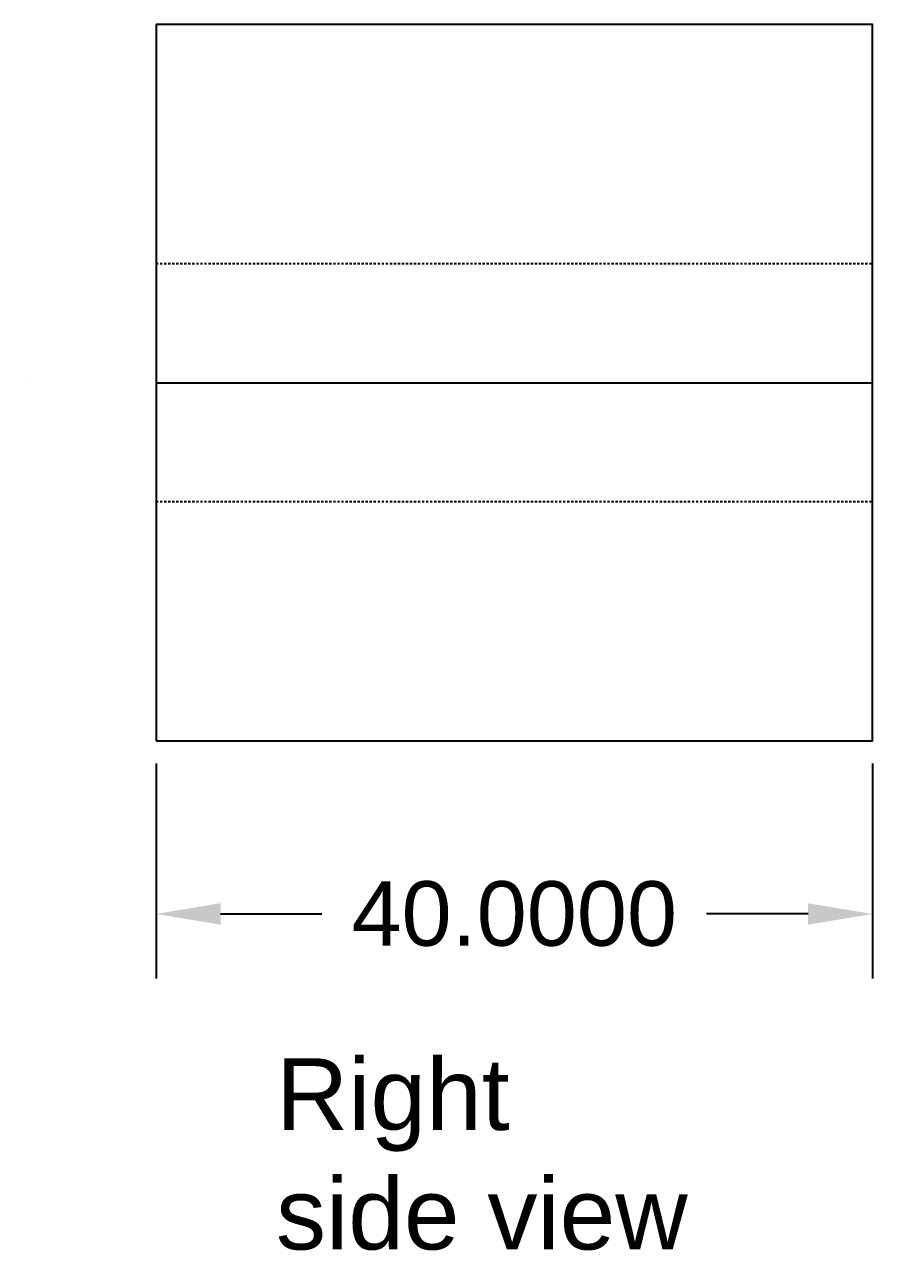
# Model space of a CAD drawing. Header units: millimetres. Extents: x -69 to 98, y 14 to 181.
# Drawn here: x 50.9 to 98.2, y 14.2 to 82.7 of the extents above; entities that cross this region are included whole.
import ezdxf

# ---------------------------------------------------------------- set-up
doc = ezdxf.new("R2010")
doc.units = ezdxf.units.MM
doc.header["$MEASUREMENT"] = 0
doc.linetypes.add('HIDDEN2', pattern=[0.1875, 0.125, -0.0625])
doc.styles.add('Annotative', font='arial.ttf')
doc.styles.get("Standard").update_dxf_attribs({"font": 'arial.ttf'})
doc.dimstyles.new('Annotative', dxfattribs={"dimscale": 0, "dimtxt": 0.18, "dimasz": 0.18, "dimexe": 0.18, "dimexo": 0.0625, "dimgap": 0.09, "dimtad": 0, "dimtih": 1, "dimtoh": 1, "dimdec": 4, "dimzin": 0, "dimdsep": 46, "dimtxsty": 'Standard', "dimcen": 0.09, "dimadec": 0, "dimazin": 0, "dimtfac": 1, "dimtdec": 4, "dimtofl": 0, "dimtmove": 0, "dimatfit": 3, "dimfxl": 1, "dimtolj": 1, "dimtzin": 0, "dimarcsym": 0})

# ---------------------------------------------------------------- blocks, each defined once
blk = doc.blocks.new('*D9')
at = {"color": 0, "lineweight": -2}
for p, q in [((58.209, 41.422), (58.209, 29.415)), ((98.209, 41.422), (98.209, 29.415)), ((61.809, 33.015), (67.471, 33.015)), ((94.609, 33.015), (88.946, 33.015))]:
    blk.add_line(p, q, dxfattribs=at)
at = {"color": 0}
for points in [[(61.809, 33.615), (61.809, 32.415), (58.209, 33.015)], [(94.609, 33.615), (94.609, 32.415), (98.209, 33.015)]]:
    blk.add_solid(points, dxfattribs=at)
at = {"layer": 'Defpoints', "color": 0}
for p in [(58.209, 42.672), (98.209, 42.672), (98.209, 33.015)]:
    blk.add_point(p, dxfattribs=at)
at = {"color": 0, "insert": (78.209, 33.015), "char_height": 3.6, "attachment_point": 5}
blk.add_mtext('\\A1;40.0000', dxfattribs=at)

msp = doc.modelspace()

# ---------------------------------------------------------------- linework, layer by layer
at = {"linetype": 'HIDDEN2'}
for p, q in [((58.20875, 69.33772), (98.20875, 69.33772)), ((58.20875, 56.043), (98.20875, 56.043))]:
    msp.add_line(p, q, dxfattribs=at)
for p, q in [((50.86551, 62.67161), (50.86551, 62.67161)), ((58.20875, 62.67161), (98.20875, 62.67161))]:
    msp.add_line(p, q)
msp.add_lwpolyline([(58.20875, 42.67161), (98.20875, 42.67161), (98.20875, 82.67161), (58.20875, 82.67161)], close=True)

# ---------------------------------------------------------------- texts
at = {"insert": (64.90603, 24.95153), "char_height": 4, "attachment_point": 1, "style": 'Annotative'}
msp.add_mtext_dynamic_manual_height_columns('Right side view', width=24.5804431, gutter_width=20, heights=[0], dxfattribs=at)

# ---------------------------------------------------------------- dimensions: what is measured, and where the dimension line sits
dim = msp.add_linear_dim(base=(98.20875, 33.01545), p1=(58.20875, 42.67161), p2=(98.20875, 42.67161), dimstyle='Annotative')
dim.commit()
dim.dimension.update_dxf_attribs({"geometry": '*D9', "text_midpoint": (78.20875, 33.01545)})

doc.saveas('drawing.dxf')
